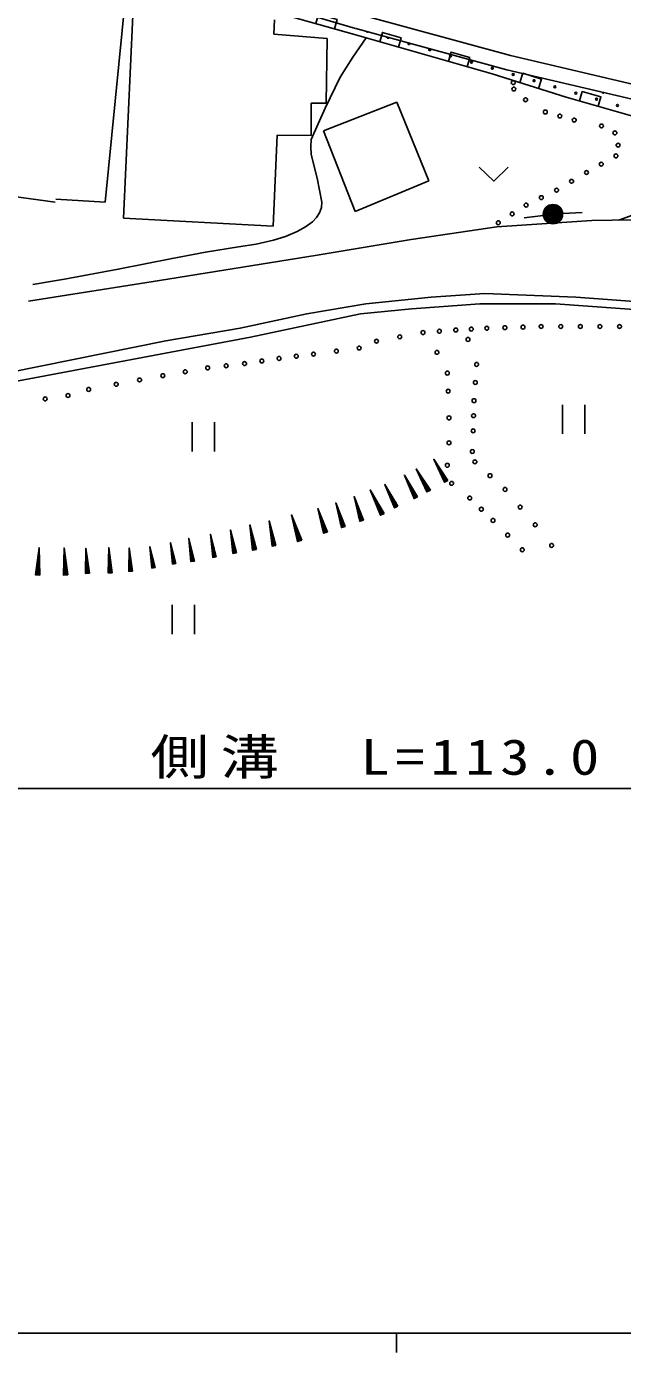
# Model space of a CAD drawing. Units: millimetres, scale not verified. Extents: x 40000 to 680000, y 20000 to 380000.
# Drawn here: x 148982 to 179617, y 204000 to 272173 of the extents above; entities that cross this region are included whole.
import ezdxf

# ---------------------------------------------------------------- set-up
doc = ezdxf.new("R2010")
doc.units = ezdxf.units.MM
doc.header["$LTSCALE"] = 1000
doc.linetypes.add('CHAIN', pattern=[18.5, 12, -1.5, 3.5, -1.5])
for name, color, linetype, lineweight in [('M-BGD', 7, 'Continuous', 25), ('M-BMK', 2, 'CHAIN', 13), ('M-TTL-BAND', 7, 'Continuous', 25)]:
    doc.layers.add(name, color=color, linetype=linetype, lineweight=lineweight)
doc.styles.add('ＭＳ ゴシック', font='')
doc.styles.get('ＭＳ ゴシック').set_extended_font_data('MS Gothic')

# ---------------------------------------------------------------- blocks, each defined once
blk = doc.blocks.new('BUHIN44')
at = {"color": 7, "linetype": 'Continuous', "lineweight": 25}
for p, q in [((101, -668), (-85, 557)), ((-64, 238), (74, -672)), ((-9, 246), (129, -664)), ((53, -675), (-36, -90)), ((-19, -410), (22, -680)), ((157, -659), (68, -75)), ((143, -385), (184, -655))]:
    blk.add_line(p, q, dxfattribs=at)
blk.add_lwpolyline([(212, -676), (-105, 692), (-2, -708)], close=True, dxfattribs=at)
blk = doc.blocks.new('BUHIN47')
at = {"color": 7, "linetype": 'Continuous', "lineweight": 25}
for p, q in [((164, -605), (-137, 505)), ((-85, 213), (139, -612)), ((-35, 226), (189, -599)), ((120, -617), (-23, -87)), ((26, -380), (92, -625)), ((215, -592), (71, -62)), ((173, -340), (240, -585))]:
    blk.add_line(p, q, dxfattribs=at)
blk.add_lwpolyline([(268, -601), (-170, 627), (73, -654)], close=True, dxfattribs=at)
blk = doc.blocks.new('BUHIN49')
at = {"color": 7, "linetype": 'Continuous', "lineweight": 25}
for p, q in [((195, -494), (-162, 412)), ((-91, 171), (174, -502)), ((-50, 187), (215, -486)), ((159, -508), (-12, -76)), ((57, -317), (136, -517)), ((235, -478), (65, -45)), ((177, -270), (256, -470))]:
    blk.add_line(p, q, dxfattribs=at)
blk.add_lwpolyline([(281, -480), (-202, 512), (122, -543)], close=True, dxfattribs=at)
blk = doc.blocks.new('BUHIN50')
at = {"color": 7, "linetype": 'Continuous', "lineweight": 25}
for p, q in [((212, -539), (-177, 449)), ((-99, 187), (190, -548)), ((-55, 204), (235, -530)), ((173, -554), (-13, -82)), ((62, -346), (148, -564)), ((257, -521), (71, -49)), ((193, -295), (279, -512))]:
    blk.add_line(p, q, dxfattribs=at)
blk.add_lwpolyline([(306, -524), (-220, 558), (133, -592)], close=True, dxfattribs=at)
blk = doc.blocks.new('BUHIN52')
at = {"color": 7, "linetype": 'Continuous', "lineweight": 25}
for p, q in [((239, -580), (-199, 484)), ((-111, 200), (215, -590)), ((-63, 220), (263, -570)), ((197, -597), (-12, -89)), ((73, -374), (170, -608)), ((287, -560), (78, -52)), ((214, -316), (311, -550))]:
    blk.add_line(p, q, dxfattribs=at)
blk.add_lwpolyline([(341, -563), (-248, 601), (154, -639)], close=True, dxfattribs=at)
blk = doc.blocks.new('BUHIN54')
at = {"color": 7, "linetype": 'Continuous', "lineweight": 25}
for p, q in [((306, -547), (-255, 457)), ((-134, 186), (283, -560)), ((-88, 211), (329, -535)), ((266, -570), (-2, -90)), ((352, -522), (83, -43)), ((117, -363), (241, -584)), ((251, -288), (374, -509))]:
    blk.add_line(p, q, dxfattribs=at)
blk.add_lwpolyline([(405, -518), (-317, 567), (229, -616)], close=True, dxfattribs=at)
blk = doc.blocks.new('BUHIN56')
at = {"color": 7, "linetype": 'Continuous', "lineweight": 25}
for p, q in [((389, -492), (-325, 410)), ((-162, 162), (369, -508)), ((-121, 195), (409, -476)), ((353, -520), (13, -89)), ((430, -460), (89, -29)), ((173, -340), (330, -538)), ((293, -245), (450, -444))]:
    blk.add_line(p, q, dxfattribs=at)
blk.add_lwpolyline([(482, -447), (-403, 510), (324, -572)], close=True, dxfattribs=at)
blk = doc.blocks.new('BUHIN57')
at = {"color": 7, "linetype": 'Continuous', "lineweight": 25}
for p, q in [((413, -472), (-344, 394)), ((-169, 154), (393, -490)), ((-130, 188), (432, -455)), ((378, -502), (17, -89)), ((452, -438), (90, -25)), ((190, -331), (356, -522)), ((305, -230), (471, -421))]:
    blk.add_line(p, q, dxfattribs=at)
blk.add_lwpolyline([(503, -423), (-428, 490), (352, -556)], close=True, dxfattribs=at)
blk = doc.blocks.new('BUHIN78')
at = {"color": 7, "linetype": 'Continuous', "lineweight": 25}
blk.add_lwpolyline([(499, -36), (535, 462), (-462, 535), (-499, 36)], dxfattribs=at)
blk = doc.blocks.new('BUHIN80')
at = {"color": 7, "linetype": 'Continuous', "lineweight": 25}
blk.add_lwpolyline([(499, -36), (535, 462), (-462, 535), (-499, 36)], dxfattribs=at)
blk = doc.blocks.new('BUHIN81')
at = {"color": 7, "linetype": 'Continuous', "lineweight": 25}
blk.add_lwpolyline([(499, -35), (534, 464), (-464, 534), (-499, 35)], dxfattribs=at)
blk = doc.blocks.new('BUHIN125')
at = {"color": 7, "linetype": 'Continuous', "lineweight": 25}
blk.add_circle((0, 0), 99.5, dxfattribs=at)
blk = doc.blocks.new('BUHIN98')
at = {"color": 7, "linetype": 'Continuous', "lineweight": 25}
blk.add_circle((0, 0), 99.5, dxfattribs=at)
blk = doc.blocks.new('BUHIN126')
at = {"color": 7, "linetype": 'Continuous', "lineweight": 25}
blk.add_circle((0, 0), 99.5, dxfattribs=at)
blk = doc.blocks.new('BUHIN127')
at = {"color": 7, "linetype": 'Continuous', "lineweight": 25}
blk.add_circle((0, 0), 99.5, dxfattribs=at)
blk = doc.blocks.new('BUHIN128')
at = {"color": 7, "linetype": 'Continuous', "lineweight": 25}
blk.add_circle((0, 0), 99.5, dxfattribs=at)
blk = doc.blocks.new('BUHIN129')
at = {"color": 7, "linetype": 'Continuous', "lineweight": 25}
blk.add_circle((0, 0), 99.5, dxfattribs=at)
blk = doc.blocks.new('BUHIN131')
at = {"color": 7, "linetype": 'Continuous', "lineweight": 25}
blk.add_circle((0, 0), 99.5, dxfattribs=at)
blk = doc.blocks.new('BUHIN132')
at = {"color": 7, "linetype": 'Continuous', "lineweight": 25}
blk.add_circle((0, 0), 99.5, dxfattribs=at)
blk = doc.blocks.new('BUHIN133')
at = {"color": 7, "linetype": 'Continuous', "lineweight": 25}
blk.add_circle((0, 0), 99.5, dxfattribs=at)
blk = doc.blocks.new('BUHIN134')
at = {"color": 7, "linetype": 'Continuous', "lineweight": 25}
blk.add_circle((0, 0), 99.5, dxfattribs=at)
blk = doc.blocks.new('BUHIN135')
at = {"color": 7, "linetype": 'Continuous', "lineweight": 25}
blk.add_circle((0, 0), 99.5, dxfattribs=at)
blk = doc.blocks.new('BUHIN138')
at = {"color": 7, "linetype": 'Continuous', "lineweight": 25}
blk.add_circle((0, 0), 99.5, dxfattribs=at)
blk = doc.blocks.new('BUHIN139')
at = {"color": 7, "linetype": 'Continuous', "lineweight": 25}
blk.add_circle((0, 0), 99.5, dxfattribs=at)
blk = doc.blocks.new('BUHIN140')
at = {"color": 7, "linetype": 'Continuous', "lineweight": 25}
blk.add_circle((0, 0), 99.5, dxfattribs=at)
blk = doc.blocks.new('BUHIN141')
at = {"color": 7, "linetype": 'Continuous', "lineweight": 25}
blk.add_circle((0, 0), 99.5, dxfattribs=at)
blk = doc.blocks.new('BUHIN144')
at = {"color": 7, "linetype": 'Continuous', "lineweight": 25}
blk.add_circle((0, 0), 99.5, dxfattribs=at)
blk = doc.blocks.new('BUHIN145')
at = {"color": 7, "linetype": 'Continuous', "lineweight": 25}
blk.add_circle((0, 0), 99.5, dxfattribs=at)
blk = doc.blocks.new('BUHIN147')
at = {"color": 7, "linetype": 'Continuous', "lineweight": 25}
blk.add_circle((0, 0), 99.5, dxfattribs=at)
blk = doc.blocks.new('BUHIN148')
at = {"color": 7, "linetype": 'Continuous', "lineweight": 25}
blk.add_circle((0, 0), 99.5, dxfattribs=at)
blk = doc.blocks.new('BUHIN156')
at = {"color": 7, "linetype": 'Continuous', "lineweight": 25}
blk.add_circle((0, 0), 99.5, dxfattribs=at)
blk = doc.blocks.new('BUHIN159')
at = {"color": 7, "linetype": 'Continuous', "lineweight": 25}
blk.add_circle((0, 0), 99.5, dxfattribs=at)
blk = doc.blocks.new('BUHIN85')
at = {"color": 7, "linetype": 'Continuous', "lineweight": 25}
blk.add_circle((0, 0), 99.5, dxfattribs=at)
blk = doc.blocks.new('BUHIN163')
at = {"color": 7, "linetype": 'Continuous', "lineweight": 25}
blk.add_circle((0, 0), 99.5, dxfattribs=at)
blk = doc.blocks.new('BUHIN164')
at = {"color": 7, "linetype": 'Continuous', "lineweight": 25}
blk.add_circle((0, 0), 99.5, dxfattribs=at)
blk = doc.blocks.new('BUHIN165')
at = {"color": 7, "linetype": 'Continuous', "lineweight": 25}
blk.add_circle((0, 0), 99.5, dxfattribs=at)
blk = doc.blocks.new('BUHIN166')
at = {"color": 7, "linetype": 'Continuous', "lineweight": 25}
blk.add_circle((0, 0), 99.5, dxfattribs=at)
blk = doc.blocks.new('BUHIN170')
at = {"color": 7, "linetype": 'Continuous', "lineweight": 25}
for p, q in [((715, -617), (409, 851)), ((-718, 616), (-412, -852))]:
    blk.add_line(p, q, dxfattribs=at)

msp = doc.modelspace()

# ---------------------------------------------------------------- linework, layer by layer
at = {"layer": 'M-BGD'}
for p, q in [((153697, 275186), (165850, 271755)), ((154952, 275307), (165901, 272072)), ((154075, 273846), (153031, 263148)), ((154442, 272745), (153962, 262323)), ((166113, 272791), (173855, 270676)), ((161724, 272519), (161696, 271785)), ((165916, 272068), (173671, 269949)), ((161696, 271785), (164434, 271559)), ((164434, 271559), (164378, 268229)), ((165850, 271755), (172918, 269736)), ((173855, 270676), (181080, 268979)), ((172918, 269736), (176727, 268543)), ((173671, 269949), (180926, 268245)), ((164378, 268229), (163615, 268229)), ((163615, 268229), (163615, 266564)), ((164244, 266811), (168026, 268279)), ((168026, 268279), (169663, 264243)), ((176727, 268543), (181384, 267212)), ((161865, 266592), (161668, 261900)), ((163615, 266564), (161865, 266592)), ((165881, 262662), (164244, 266811)), ((139644, 264627), (150452, 263143)), ((169663, 264243), (165881, 262662)), ((153031, 263148), (150495, 263303)), ((176543, 262554), (177542, 262613)), ((181649, 263033), (179436, 262224)), ((161668, 261900), (153962, 262323)), ((173162, 261872), (168750, 261214)), ((178036, 262202), (173162, 261872)), ((175548, 262463), (174556, 262339)), ((182186, 262268), (178036, 262202)), ((182186, 262268), (179436, 262224)), ((168750, 261214), (163918, 260423)), ((163918, 260423), (155817, 259106)), ((155817, 259106), (149081, 258057)), ((169780, 258250), (172546, 258448)), ((172546, 258448), (177222, 258250)), ((163391, 257394), (166421, 257921)), ((166421, 257921), (169780, 258250)), ((172283, 257921), (168792, 257657)), ((176169, 257921), (172283, 257921)), ((185410, 257251), (176169, 257921)), ((177222, 258250), (185432, 257651)), ((159966, 256669), (163391, 257394)), ((166157, 257394), (160493, 256208)), ((168792, 257657), (166157, 257394)), ((156146, 256011), (159966, 256669)), ((160493, 256208), (147942, 253829)), ((148092, 254387), (156146, 256011)), ((167267, 247117), (166713, 248225)), ((166830, 247928), (167242, 247104)), ((166880, 247953), (167292, 247129)), ((167223, 247095), (166959, 247624)), ((167317, 247142), (167053, 247671)), ((163015, 245749), (162643, 246931)), ((167073, 247325), (167195, 247081)), ((167220, 247399), (167342, 247154)), ((159681, 245122), (159485, 246165)), ((162712, 246619), (162988, 245741)), ((162766, 246636), (163042, 245758)), ((162968, 245735), (162791, 246299)), ((163068, 245766), (162891, 246331)), ((159512, 245893), (159658, 245117)), ((159640, 245114), (159546, 245612)), ((159559, 245902), (159705, 245126)), ((159728, 245131), (159635, 245629)), ((162856, 245986), (162938, 245725)), ((163013, 246035), (163095, 245775)), ((150913, 244911), (150968, 243992)), ((150996, 243994), (150922, 245231)), ((150969, 244914), (151024, 243996)), ((154262, 244976), (154309, 244188)), ((154333, 244190), (154269, 245250)), ((154309, 244979), (154357, 244191)), ((159570, 245339), (159613, 245109)), ((159709, 245365), (159752, 245135)), ((150899, 244262), (150916, 243989)), ((150947, 243991), (150912, 244581)), ((151052, 243997), (151017, 244588)), ((151064, 244271), (151080, 243999)), ((154250, 244419), (154264, 244186)), ((154291, 244187), (154260, 244693)), ((154380, 244193), (154350, 244699)), ((154390, 244428), (154404, 244194)), ((108570, 233000), (214010, 233000))]:
    msp.add_line(p, q, dxfattribs=at)
for points in [[(166436, 271588), (165749, 270595), (165112, 269568), (164337, 267978), (163619, 266364), (163589, 265986), (163621, 265591), (163920, 264382), (164164, 263134), (164137, 262860), (164050, 262599), (163896, 262355), (163683, 262136), (163320, 261870), (162901, 261642), (162296, 261383), (161684, 261185), (160782, 260983), (159872, 260840), (158178, 260578), (156463, 260251), (153700, 259689), (150926, 259187), (150119, 259051), (149313, 258915)], [(175300, 268990), (175449, 269467), (174495, 269766), (174346, 269289)], [(172249, 264939), (172999, 264230), (173749, 264939)]]:
    msp.add_lwpolyline(points, dxfattribs=at)
for points in [[(167375, 247143), (166652, 248347), (167181, 247046)], [(163126, 245759), (162602, 247062), (162919, 245694)], [(159776, 245118), (159464, 246280), (159594, 245084)], [(151106, 243976), (150914, 245367), (150889, 243963)], [(154427, 244174), (154262, 245367), (154241, 244163)]]:
    msp.add_lwpolyline(points, close=True, dxfattribs=at)
for centre, radius in [((170783, 270662), 49.8), ((171855, 270344), 49.8), ((172927, 270025), 49.8), ((173999, 269707), 49.8), ((175070, 269388), 49.8), ((176142, 269070), 49.8), ((177214, 268752), 49.8), ((174635, 268408), 99.5), ((178286, 268433), 49.8), ((179357, 268115), 49.8), ((175652, 267776), 99.5), ((178540, 267061), 99.5), ((179227, 266703), 99.5), ((179392, 266071), 99.5), ((176044, 262525), 498), ((176044, 262525), 440), ((176044, 262525), 382), ((176044, 262525), 322), ((176044, 262525), 265), ((176044, 262525), 195), ((176044, 262525), 135), ((176044, 262525), 77.5), ((176044, 262525), 15), ((166084, 255641), 99.5), ((170080, 255419), 99.5), ((170612, 254355), 99.5), ((152177, 253513), 99.5), ((151114, 253203), 99.5), ((170656, 253425), 99.5), ((170701, 252051), 99.5), ((170701, 250766), 99.5), ((171897, 250323), 99.5), ((170612, 249614), 99.5), ((172030, 249791), 99.5), ((170834, 248683), 99.5), ((175974, 245493), 99.5)]:
    msp.add_circle(centre, radius, dxfattribs=at)
for centre, start, end in [((166496, 271936), 195.82517, 313.61121), ((167568, 271617), 165.91473, 343.52165), ((168640, 271299), 136.36706, 13.06932), ((169712, 270980), 88.63895, 60.79743), ((178627, 268798), 181.99638, 331.57391)]:
    msp.add_arc(centre, 49.8, start, end, dxfattribs=at)
at = {"layer": 'M-BMK'}
msp.add_arc((203800, 370575), 100000, 253.96645, 263.97878, dxfattribs=at)
at = {"layer": 'M-TTL-BAND'}
for p, q in [((40000, 205000), (579000, 205000)), ((168000, 205000), (168000, 204000))]:
    msp.add_line(p, q, dxfattribs=at)

# ---------------------------------------------------------------- block references
at = {"layer": 'M-BGD', "rotation": 348.22994}
for name, p in [('BUHIN81', (164331, 272184)), ('BUHIN80', (167617, 271251)), ('BUHIN80', (171151, 270241)), ('BUHIN156', (174003, 269288)), ('BUHIN156', (174030, 268958)), ('BUHIN78', (177892, 268210)), ('BUHIN159', (176395, 267570)), ('BUHIN159', (177137, 267363)), ('BUHIN163', (178526, 265095)), ('BUHIN85', (179282, 265521)), ('BUHIN163', (177770, 264669)), ('BUHIN164', (176230, 263761)), ('BUHIN164', (177000, 264215)), ('BUHIN165', (175446, 263376)), ('BUHIN166', (173948, 262537)), ('BUHIN165', (174663, 262991)), ('BUHIN166', (173233, 262084)), ('BUHIN129', (168167, 256217)), ('BUHIN128', (169363, 256438)), ('BUHIN128', (170205, 256505)), ('BUHIN127', (171047, 256571)), ('BUHIN127', (171845, 256615)), ('BUHIN126', (172643, 256660)), ('BUHIN126', (173573, 256689)), ('BUHIN126', (174504, 256719)), ('BUHIN98', (175434, 256748)), ('BUHIN98', (176443, 256748)), ('BUHIN98', (177451, 256748)), ('BUHIN98', (178459, 256748)), ('BUHIN125', (179467, 256748)), ('BUHIN129', (166970, 255995)), ('BUHIN139', (171676, 256084)), ('BUHIN133', (161077, 254976)), ('BUHIN132', (161963, 255109)), ('BUHIN132', (162849, 255220)), ('BUHIN131', (163735, 255330)), ('BUHIN131', (164910, 255485)), ('BUHIN135', (155988, 254222)), ('BUHIN135', (157141, 254422)), ('BUHIN134', (158293, 254621)), ('BUHIN134', (159242, 254732)), ('BUHIN133', (160190, 254843)), ('BUHIN139', (172119, 254799)), ('BUHIN129', (153595, 253779)), ('BUHIN129', (154792, 254001)), ('BUHIN140', (172052, 253868)), ('BUHIN138', (149940, 253026)), ('BUHIN140', (171986, 252937)), ('BUHIN170', (177115, 251976)), ('BUHIN141', (171964, 252162)), ('BUHIN170', (158077, 251076)), ('BUHIN141', (171942, 251386)), ('BUHIN57', (170237, 249357)), ('BUHIN56', (168700, 248525)), ('BUHIN57', (169337, 248858)), ('BUHIN144', (172806, 249082)), ('BUHIN56', (167697, 248053)), ('BUHIN144', (173581, 248373)), ('BUHIN54', (165070, 247060)), ('BUHIN54', (166014, 247383)), ('BUHIN148', (171764, 247930)), ('BUHIN148', (172362, 247354)), ('BUHIN145', (174357, 247465)), ('BUHIN54', (164155, 246768)), ('BUHIN147', (172961, 246778)), ('BUHIN52', (160583, 245906)), ('BUHIN52', (161581, 246119)), ('BUHIN147', (173714, 246024)), ('BUHIN145', (175132, 246556)), ('BUHIN49', (155421, 244885)), ('BUHIN49', (156482, 245087)), ('BUHIN50', (157423, 245266)), ('BUHIN50', (158544, 245480)), ('BUHIN44', (149590, 244672)), ('BUHIN47', (152076, 244702)), ('BUHIN47', (153247, 244736)), ('BUHIN147', (174467, 245271)), ('BUHIN170', (157048, 241685))]:
    msp.add_blockref(name, p, dxfattribs=at)

# ---------------------------------------------------------------- texts
at = {"layer": 'M-BGD', "insert": (155353, 233500), "char_height": 1833, "attachment_point": 7, "style": 'ＭＳ ゴシック'}
msp.add_mtext('\\T1.2;\\W1.2;側溝\u3000L=113.0', dxfattribs=at)

doc.saveas('drawing.dxf')
